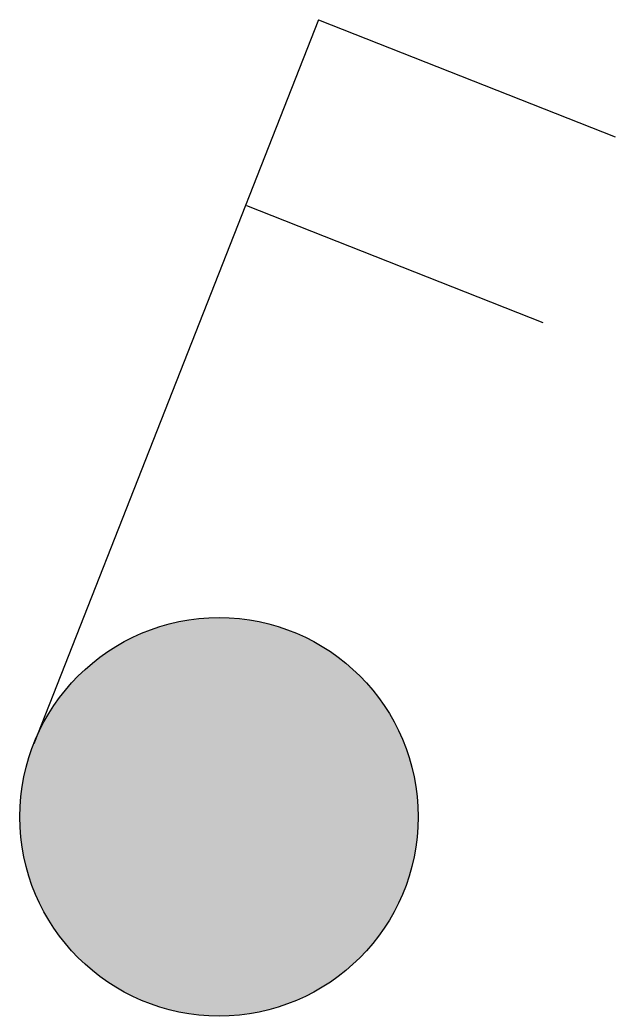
# Model space of a CAD drawing. Header units: millimetres. Extents: x -40 to 80, y 0 to 200.
import ezdxf

# ---------------------------------------------------------------- set-up
doc = ezdxf.new("R2010")
doc.units = ezdxf.units.MM
doc.header["$LTSCALE"] = 100

msp = doc.modelspace()

# ---------------------------------------------------------------- hatches: boundary and pattern name
at = {"transparency": 33554483}
msp.add_hatch(color=256, dxfattribs=at).paths.add_polyline_path([(40, 40, 1), (-40, 40, 1)])

# ---------------------------------------------------------------- linework, layer by layer
for p, q in [((20, 200), (-37.22, 54.65)), ((20, 200), (79.55, 176.56)), ((5.49, 162.72), (65.04, 139.28))]:
    msp.add_line(p, q)
msp.add_circle((0, 40), 40)

doc.saveas('drawing.dxf')
